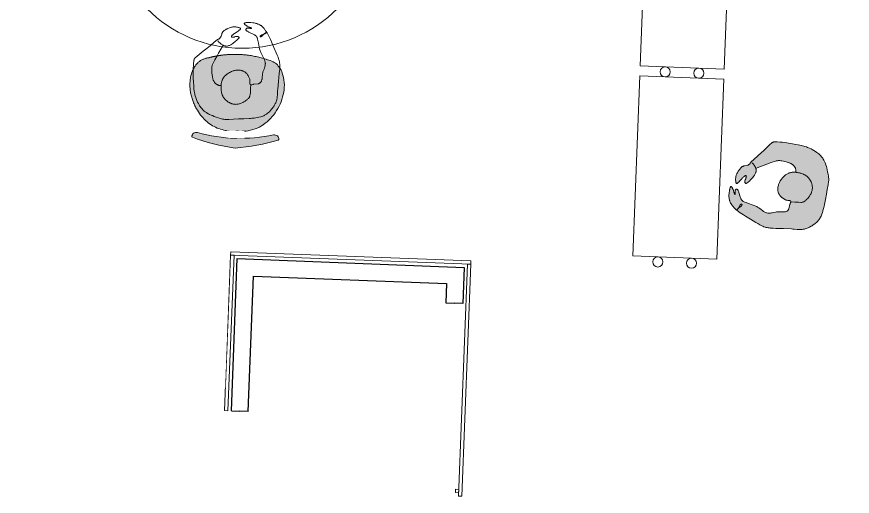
# Model space of a CAD drawing. Header units: millimetres. Extents: x 32078 to 83548, y -4690 to 56252.
# Drawn here: x 51828 to 56797, y 17796 to 20646 of the extents above; entities that cross this region are included whole.
import ezdxf

# ---------------------------------------------------------------- set-up
doc = ezdxf.new("R2010")
doc.units = ezdxf.units.MM
doc.header["$MEASUREMENT"] = 0
for name, color, linetype, lineweight in [('FIXT-JNRY-PART', 42, 'Continuous', 0), ('FURN-FILE', 211, 'Continuous', 0), ('FURN-STOR', 213, 'Continuous', 0), ('PRES-FILL', 7, 'Continuous', 0), ('PRES-PEOP', 42, 'Continuous', 0), ('PRTN-FULL', 6, 'Continuous', 30), ('WALL-LNIG', 1, 'Continuous', 0)]:
    doc.layers.add(name, color=color, linetype=linetype, lineweight=lineweight)

# ---------------------------------------------------------------- blocks, each defined once
blk = doc.blocks.new('*U265')
at = {"layer": 'PRES-FILL', "linetype": 'ByBlock', "lineweight": -2}
h = blk.add_hatch(color=0, dxfattribs=at)
edge = h.paths.add_edge_path(flags=16)
edge.add_spline(control_points=[(-87.1, -291.1), (-88.9, -288.5), (-89.4, -283.3), (-89.5, -277.4)], knot_values=[0, 0, 0, 0, 1, 1, 1, 1], degree=3, periodic=0)
edge.add_spline(control_points=[(-89.5, -277.4), (-94.1, -264.3), (-102.3, -248.1), (-95, -247.6), (-88, -247), (-89.7, -264.1), (-89.5, -277.4)], knot_values=[0, 0, 0, 0, 0.509531, 0.509531, 0.509531, 1, 1, 1, 1], degree=3, periodic=0)
edge.add_spline(control_points=[(-89.5, -277.4), (-87.5, -283), (-86.2, -288.1), (-87.1, -291.1)], knot_values=[0, 0, 0, 0, 1, 1, 1, 1], degree=3, periodic=0)
edge.add_spline(control_points=[(-87.1, -291.1), (-86, -292.7), (-84.3, -293.3), (-82, -292.6), (-63.6, -286.7), (-44.9, -280.7), (-26.4, -274.1), (-4, -266.1), (18.4, -258.1), (40.8, -249.8), (62.1, -241.9), (84, -234.3), (102, -220.3), (117.4, -208.3), (129.9, -193.2), (142.6, -178.6), (163, -155.2), (182.9, -131.3), (203.2, -107.9), (213.2, -96.5), (224.2, -86), (234.3, -74.7), (246.7, -60.8), (254.8, -44.4), (259.7, -25), (268.8, 10.8), (269.4, 46.9), (252.7, 77.9), (241.3, 99.1), (227.3, 117.8), (212, 135.7), (198.2, 151.6), (184.4, 167.6), (170.6, 183.5), (153.9, 202.7), (137.1, 221.9), (119.8, 240.6), (106.8, 254.7), (88.4, 262.4), (71.1, 271.5), (49.3, 282.9), (28.3, 292.7), (3.3, 297.3), (-21.5, 302), (-44.7, 298.6), (-68.4, 290.7), (-91.1, 283.2), (-111.9, 273.8), (-130.5, 259.8), (-157.5, 239.5), (-182.8, 217.5), (-207.6, 194.9), (-226.2, 177.9), (-244, 160), (-260.3, 140.7), (-265.4, 134.8), (-270.1, 127.5), (-269.8, 119.5), (-269, 91.5), (-265, 65.1), (-263.2, 38), (-261.2, 9.3), (-260.2, -19.6), (-257.9, -48.3), (-257.6, -51.7), (-255, -54.6), (-254.2, -58), (-253.4, -61.6), (-253.2, -65.2), (-253.5, -68.8), (-254.4, -82.4), (-267.6, -92.2), (-268.2, -106.7), (-269, -125.4), (-262.5, -142.7), (-255.6, -157.8), (-248.2, -173.7), (-230.6, -189), (-215.1, -195.9), (-194.6, -205.1), (-227.5, -119.8), (-210.4, -122.7), (-200.6, -124.4), (-194.9, -152.8), (-181.9, -153.3), (-179.8, -153.3), (-175.7, -153.3), (-175.6, -151), (-174.7, -121.2), (-175.9, -84.2), (-191.9, -63.8), (-196.2, -58.4), (-202.4, -54.5), (-209.7, -51.7)], knot_values=[0, 0, 0, 0, 0.004098, 0.004098, 0.004098, 0.036354, 0.036354, 0.036354, 0.07573, 0.07573, 0.07573, 0.113201, 0.113201, 0.113201, 0.145266, 0.145266, 0.145266, 0.196552, 0.196552, 0.196552, 0.221625, 0.221625, 0.221625, 0.252365, 0.252365, 0.252365, 0.309173, 0.309173, 0.309173, 0.348127, 0.348127, 0.348127, 0.382965, 0.382965, 0.382965, 0.425054, 0.425054, 0.425054, 0.456865, 0.456865, 0.456865, 0.496842, 0.496842, 0.496842, 0.536467, 0.536467, 0.536467, 0.574696, 0.574696, 0.574696, 0.630228, 0.630228, 0.630228, 0.671879, 0.671879, 0.671879, 0.684675, 0.684675, 0.684675, 0.729775, 0.729775, 0.729775, 0.777357, 0.777357, 0.777357, 0.783126, 0.783126, 0.783126, 0.789055, 0.789055, 0.789055, 0.811446, 0.811446, 0.811446, 0.840448, 0.840448, 0.840448, 0.871083, 0.871083, 0.871083, 0.911485, 0.911485, 0.911485, 0.934486, 0.934486, 0.934486, 0.938181, 0.938181, 0.938181, 0.987094, 0.987094, 0.987094, 1, 1, 1, 1], degree=3, periodic=0)
edge.add_line((-209.7, -51.7), (-194, 0))
edge.add_spline(control_points=[(-194, 0), (-187, 22.7), (-179.6, 45.3), (-171.5, 67.7), (-163, 91.4), (-139.6, 107.6), (-118.7, 121.9), (-107.4, 129.7), (-96.1, 136.5), (-80.5, 136.9), (-68.4, 137.2), (-58.5, 133.8), (-50.1, 127.2)], knot_values=[0, 0, 0, 0, 0.324205, 0.324205, 0.324205, 0.66843, 0.66843, 0.66843, 0.855113, 0.855113, 0.855113, 1, 1, 1, 1], degree=3, periodic=0)
edge.add_line((-50.1, 127.2), (-43.4, 121.9))
edge.add_spline(control_points=[(-43.4, 121.9), (-53, 112), (-61.7, 101.2), (-66.2, 86.4), (-72, 67.4), (-70.6, 51.9), (-65.8, 32.4), (-60.9, 12.4), (-52.4, -3.9), (-40.5, -16.6), (-29.8, -28), (-15.7, -35.9), (4.1, -37.8), (21.4, -39.5), (32.8, -32.6), (46, -27.7), (56.1, -23.9), (64, -4.3), (73.4, -9.4), (78.2, -11.9), (80, -18.4), (83, -23.2), (90.4, -35.2), (104.9, -43.5), (103.9, -59.9), (102.6, -82.9), (81.9, -92.8), (71.8, -109.6), (62.8, -124.7), (56.9, -143.1), (45.7, -155.8), (27.6, -176.6), (-8.7, -176.6), (-33.9, -189.3), (-57.3, -201), (-80, -218.6), (-102.9, -230.2), (-126.4, -242.2), (-170.3, -203.5), (-183.9, -215.1), (-185.4, -216.4), (-186.2, -221.3), (-185.7, -224), (-184, -232.5), (-161.6, -243.7), (-165.3, -244.4), (-170.3, -245.4), (-189.8, -234), (-202.1, -232.4), (-207, -231.8), (-219.2, -228.5), (-217.4, -233.8), (-214.3, -243.7), (-208.3, -250.8), (-201.7, -257.1), (-184.8, -273.2), (-168.6, -289.9), (-141.4, -295.4), (-121.8, -299.2), (-104.3, -296.7), (-90.1, -293.9), (-88.5, -293.6), (-87.5, -292.6), (-87.1, -291.1)], knot_values=[0, 0, 0, 0, 0.044568, 0.044568, 0.044568, 0.101682, 0.101682, 0.101682, 0.159954, 0.159954, 0.159954, 0.212108, 0.212108, 0.212108, 0.25772, 0.25772, 0.25772, 0.292514, 0.292514, 0.292514, 0.310285, 0.310285, 0.310285, 0.355053, 0.355053, 0.355053, 0.417583, 0.417583, 0.417583, 0.47369, 0.47369, 0.47369, 0.564976, 0.564976, 0.564976, 0.649839, 0.649839, 0.649839, 0.736981, 0.736981, 0.736981, 0.746599, 0.746599, 0.746599, 0.777051, 0.777051, 0.777051, 0.817948, 0.817948, 0.817948, 0.83422, 0.83422, 0.83422, 0.863911, 0.863911, 0.863911, 0.939425, 0.939425, 0.939425, 0.993629, 0.993629, 0.993629, 1, 1, 1, 1], degree=3, periodic=0)
at = {"layer": 'PRES-PEOP', "color": 0, "linetype": 'ByBlock', "lineweight": -2, "flags": 128}
for points in [[(-250.1, -46.7), (-246, -46.2), (-242, -45.9), (-238.3, -45.8), (-234.7, -45.8), (-228.1, -46.1), (-222.5, -46.8), (-217.6, -47.7), (-213.6, -48.7), (-210.1, -49.8), (-207.3, -51), (-204.9, -52.1), (-202.9, -53.2), (-199.6, -55.4), (-197.4, -57.2), (-195.8, -58.7), (-193.7, -61.1), (-191.9, -63.8), (-189.4, -68.5), (-187.1, -73.2), (-185.1, -77.8), (-183.4, -82.3), (-180.6, -90.9), (-178.5, -98.7), (-177, -105.6), (-176, -111.7), (-175.2, -117), (-174.4, -126.2), (-174.2, -132.8), (-174.2, -137.6), (-174.7, -144.6), (-175.6, -151), (-175.6, -151.2), (-175.7, -151.4), (-175.8, -151.5), (-175.9, -151.6), (-175.9, -151.8), (-176.2, -152), (-176.4, -152.2), (-176.7, -152.3), (-176.9, -152.4), (-177.2, -152.5), (-177.5, -152.6), (-178, -152.8), (-178.5, -152.9), (-178.9, -153), (-179.7, -153.1), (-180.3, -153.1), (-181.1, -153.2), (-181.5, -153.2), (-181.9, -153.3), (-183.2, -153.3), (-184.4, -153.1), (-185.5, -152.8), (-186.5, -152.4), (-187.5, -151.9), (-188.4, -151.3), (-190.1, -149.9), (-191.6, -148.4), (-192.9, -146.7), (-194.1, -145), (-196.2, -141.6), (-199.6, -135.3), (-200.9, -133), (-202, -131.1), (-202.9, -129.5), (-203.8, -128.2), (-204.5, -127.1), (-205.9, -125.5), (-207, -124.5), (-207.8, -123.8), (-209.1, -123.1), (-209.7, -122.9), (-210.4, -122.7), (-211.9, -122.7), (-213.1, -123.1), (-214.1, -124), (-214.8, -125.1), (-215.3, -126.5), (-215.6, -128.1), (-215.8, -129.9), (-215.9, -131.9), (-215.9, -133.9), (-215.6, -138.3), (-215.1, -142.8), (-214.5, -147.4), (-213.1, -156.3), (-211.7, -164.3), (-210.5, -171.1), (-209.7, -176.8), (-209.1, -181.4), (-208.9, -185), (-208.8, -187.9), (-208.9, -190.2), (-209.1, -191.9), (-209.4, -193.2), (-209.7, -194.2), (-210.1, -194.9), (-211, -195.9), (-211.8, -196.3), (-212.5, -196.4), (-213.7, -196.3), (-215.1, -195.9), (-217.9, -194.7), (-220.5, -193.3), (-223.1, -191.9), (-225.5, -190.4), (-230.1, -187.3), (-234, -184.3), (-237.4, -181.5), (-240.3, -178.8), (-242.7, -176.4), (-246.7, -172), (-249.3, -168.6), (-251.2, -165.9), (-253.6, -161.9), (-254.6, -159.8), (-255.6, -157.8), (-258, -151.9), (-260.1, -146.6), (-261.8, -141.9), (-263.3, -137.7), (-264.4, -134), (-265.3, -130.7), (-266.7, -124.8), (-267.5, -120.4), (-267.9, -117), (-268.2, -111.9), (-268.2, -106.7), (-267.9, -104), (-267.4, -101.6), (-266.8, -99.5), (-266.1, -97.5), (-265.3, -95.7), (-263.7, -92.3), (-257.2, -80.9), (-255.9, -77.9), (-255, -75.7), (-254.4, -74), (-253.8, -71.4), (-253.5, -68.8), (-253.4, -67.4), (-253.4, -66.2), (-253.4, -65.2), (-253.4, -63.4), (-253.5, -62.1), (-253.6, -61.1), (-253.9, -59.5), (-254.2, -58), (-254.4, -57.4), (-254.6, -56.8), (-254.8, -56.3), (-255.2, -55.3), (-256.9, -51.8), (-257.3, -51), (-257.5, -50.3), (-257.6, -49.8), (-257.8, -49), (-257.9, -48.3), (-259.4, -26.7), (-261.2, 5.6), (-263.2, 38), (-264, 48.1), (-267.6, 83.2), (-268.4, 92.1), (-269.3, 105.6), (-269.7, 112.5), (-269.8, 119.5), (-269.8, 121.1), (-269.7, 122.5), (-269.5, 123.8), (-269.2, 124.9), (-268.9, 126.1), (-268.3, 128.1), (-267.6, 129.8), (-266.8, 131.3), (-266.2, 132.6), (-264.9, 134.8), (-263.8, 136.3), (-262.1, 138.6), (-260.3, 140.7), (-254.2, 147.8), (-243, 160), (-234.5, 169), (-221.2, 182.1), (-207.6, 194.9), (-188.8, 211.8), (-174.6, 224.2), (-163.8, 233.3), (-147.3, 246.7), (-130.5, 259.8), (-123.4, 264.8), (-117, 268.9), (-111.4, 272.2), (-106.3, 275), (-97.2, 279.5), (-90.3, 282.5), (-79.5, 286.8), (-68.4, 290.7), (-59.5, 293.5), (-51.7, 295.5), (-45, 296.9), (-39, 297.9), (-33.8, 298.6), (-29.2, 299), (-21.2, 299.4), (-15.2, 299.4), (-10.6, 299.1), (-3.7, 298.4), (3.3, 297.3), (12.4, 295.3), (20.2, 293.2), (26.9, 291.2), (32.6, 289.1), (42.4, 285.3), (49.6, 282.1), (60.4, 277), (71.1, 271.5), (84.1, 264.8), (93.9, 259.7), (100.9, 255.6), (106.1, 252.3), (109.7, 249.7), (112.4, 247.6), (116.3, 244.2), (119.8, 240.6), (132.7, 226.5), (151.7, 205.1), (170.6, 183.5), (191.3, 159.6), (212, 135.7), (217.7, 128.9), (222.5, 123), (230.7, 112.3), (236.6, 104.1), (240.9, 97.8), (247, 88), (249.9, 83), (252.7, 77.9), (255.6, 71.9), (258, 66.3), (259.9, 60.9), (261.5, 55.8), (262.7, 51), (264.5, 41.8), (265.5, 33.6), (265.9, 26.4), (266, 20.1), (265.5, 8.9), (264.6, 0.4), (263.7, -5.9), (261.9, -15.5), (259.7, -25), (257.7, -32.1), (255.7, -38.1), (253.8, -43.2), (251.9, -47.5), (250.1, -51.2), (248.5, -54.4), (245.4, -59.8), (242.9, -63.7), (240.9, -66.5), (237.7, -70.7), (234.3, -74.7), (226.6, -83), (214.8, -95.4), (208.9, -101.6), (203.2, -107.9), (172.9, -143.2), (142.6, -178.6), (133.1, -189.6), (125.9, -197.7), (120.3, -203.7), (115.9, -208), (112.6, -211.2), (107.4, -215.9), (102, -220.3), (98.6, -222.9), (91.9, -227.3), (85.9, -230.8), (80.5, -233.7), (75.7, -236), (67.1, -239.8), (54, -244.9), (40.8, -249.8), (7.2, -262.1), (-26.4, -274.1), (-40.3, -278.9), (-61.2, -285.9), (-82, -292.6), (-83.3, -292.9), (-84.4, -292.8), (-85.3, -292.5), (-86.1, -292), (-86.7, -291.3), (-87.3, -290.5), (-87.7, -289.5), (-88.1, -288.4), (-88.3, -287.3), (-88.6, -286.1), (-88.8, -283.5), (-89, -280.8), (-89.1, -278.1), (-89, -272.8), (-88.9, -268), (-88.8, -263.9), (-88.9, -260.4), (-89, -257.6), (-89.2, -255.3), (-89.5, -253.5), (-89.8, -252.1), (-90.2, -251), (-90.5, -250.1), (-90.9, -249.4), (-91.7, -248.5), (-92.3, -248), (-92.9, -247.7), (-93.9, -247.5), (-95, -247.6), (-96.1, -247.9), (-96.9, -248.4), (-97.6, -249.1), (-98, -249.9), (-98.2, -250.9), (-98.3, -251.9), (-98.3, -253), (-98.2, -254.2), (-98, -255.4), (-97.4, -257.9), (-96.6, -260.4), (-88.3, -281.5), (-87.6, -283.8), (-87.1, -285.8), (-86.9, -287.3), (-86.7, -288.6), (-86.8, -289.6), (-86.8, -290.5), (-87.2, -291.7), (-87.7, -292.5), (-88.1, -293), (-89, -293.5), (-90.1, -293.9), (-95.8, -294.9), (-100.9, -295.6), (-105.5, -296.2), (-109.7, -296.5), (-113.4, -296.8), (-120.1, -296.9), (-125.2, -296.9), (-129.2, -296.7), (-135.2, -296.2), (-141.4, -295.4), (-146.3, -294.4), (-150.7, -293.3), (-154.6, -292), (-158.2, -290.7), (-161.5, -289.3), (-167.3, -286.3), (-172.2, -283.3), (-176.2, -280.5), (-179.7, -277.9), (-185.5, -273), (-189.6, -269.2), (-195.7, -263.2), (-201.7, -257.1), (-204.2, -254.5), (-206.3, -252.1), (-208.1, -249.9), (-209.7, -247.9), (-211, -246.2), (-212.1, -244.6), (-213.8, -241.9), (-215, -239.9), (-215.8, -238.3), (-216.3, -237.2), (-216.9, -235.5), (-217.4, -233.8), (-217.5, -233.5), (-217.5, -233.1), (-217.4, -232.8), (-217.3, -232.6), (-217.1, -232.4), (-217, -232.2), (-216.7, -232), (-216.5, -231.9), (-216.2, -231.7), (-215.6, -231.6), (-214.9, -231.4), (-214.2, -231.3), (-213.5, -231.3), (-212.9, -231.3), (-211.5, -231.3), (-210.3, -231.4), (-208, -231.6), (-206.4, -231.8), (-205.2, -232), (-204.3, -232.1), (-203.7, -232.2), (-202.9, -232.3), (-202.1, -232.4), (-199.7, -232.9), (-197.4, -233.4), (-195.2, -234), (-190.8, -235.4), (-187, -236.8), (-180.3, -239.4), (-177.9, -240.4), (-175.9, -241.2), (-174.3, -241.8), (-172.9, -242.3), (-170.6, -243.1), (-169, -243.6), (-167.9, -243.9), (-166.5, -244.3), (-165.3, -244.4), (-165, -244.4), (-164.8, -244.3), (-164.7, -244.1), (-164.7, -243.9), (-164.9, -243.7), (-165.1, -243.4), (-165.4, -243), (-165.8, -242.7), (-166.2, -242.3), (-167.1, -241.5), (-168.1, -240.6), (-169.2, -239.8), (-170.3, -238.9), (-172.5, -237.1), (-174.5, -235.5), (-178.1, -232.5), (-179.4, -231.3), (-180.5, -230.3), (-182.3, -228.6), (-183.4, -227.4), (-184.1, -226.5), (-184.6, -225.8), (-185.2, -224.9), (-185.7, -224), (-185.7, -223.8), (-185.8, -223.6), (-185.9, -223.1), (-186, -222.6), (-186, -222.1), (-186, -221.6), (-186, -221.1), (-185.9, -220.2), (-185.8, -219.4), (-185.7, -218.6), (-185.5, -218), (-185.4, -217.5), (-185.2, -217.1), (-185.1, -216.8), (-185, -216.5), (-184.7, -216), (-184.6, -215.7), (-184.4, -215.5), (-184.2, -215.3), (-183.9, -215.1), (-182.4, -214.3), (-180.8, -213.8), (-179.1, -213.5), (-177.4, -213.4), (-175.6, -213.5), (-171.9, -214.1), (-168.1, -215), (-164.4, -216.2), (-160.7, -217.6), (-153.5, -220.5), (-140.3, -226.1), (-135.2, -228), (-130.8, -229.5), (-127, -230.7), (-123.7, -231.5), (-120.9, -232), (-116, -232.6), (-112.5, -232.6), (-110, -232.4), (-106.3, -231.6), (-102.9, -230.2), (-94.3, -225.6), (-86.8, -221.2), (-73.6, -213), (-53.9, -200.5), (-43.9, -194.6), (-33.9, -189.3), (-29, -187), (-24.3, -185.2), (-15.1, -182.2), (1.7, -177.6), (14.2, -174), (18.7, -172.4), (26.4, -169.4), (31.8, -166.7), (35.6, -164.4), (38.4, -162.5), (42.2, -159.4), (45.7, -155.8), (47.8, -153.3), (49.7, -150.9), (52.8, -146.1), (55.4, -141.8), (57.5, -137.8), (61, -130.7), (66.2, -120), (68.9, -114.7), (71.8, -109.6), (73.8, -106.5), (75.9, -103.7), (80.1, -98.7), (88, -90.3), (91, -87.1), (93.4, -84.3), (95.4, -81.7), (97.1, -79.4), (98.4, -77.2), (100.5, -73.4), (101.8, -70.3), (102.6, -67.9), (103.5, -64), (103.8, -62), (103.9, -59.9), (104, -58.5), (104, -57), (103.7, -54.4), (103.2, -52.1), (102.5, -50), (101.7, -48.1), (100.9, -46.4), (100, -44.8), (83, -23.2), (81.9, -21.3), (80.1, -17.9), (79.4, -16.6), (78.7, -15.5), (78.2, -14.5), (77.7, -13.7), (76.7, -12.4), (76, -11.5), (75.4, -10.9), (74.9, -10.5), (74.1, -9.9), (73.4, -9.4), (72.6, -9), (71.8, -8.7), (71, -8.6), (70.3, -8.5), (69.6, -8.6), (68.9, -8.8), (68.2, -9), (66.9, -9.6), (65.7, -10.3), (64.5, -11.2), (63.4, -12.1), (62.4, -13.1), (60.4, -15), (57, -18.7), (54.3, -21.5), (52.3, -23.5), (50.8, -24.8), (49.6, -25.7), (48.7, -26.3), (47.4, -27.1), (46, -27.7), (36.2, -31.4), (32.5, -32.8), (29.2, -33.9), (26.3, -34.8), (23.7, -35.5), (19.1, -36.6), (15.5, -37.2), (12.8, -37.5), (8.5, -37.8), (6.3, -37.8), (4.1, -37.8), (0.6, -37.6), (-2.5, -37.2), (-5.4, -36.7), (-8.1, -36.1), (-10.6, -35.5), (-15, -34), (-18.8, -32.5), (-21.9, -31), (-24.6, -29.5), (-26.8, -28.1), (-30.6, -25.6), (-33.3, -23.5), (-37, -20.2), (-40.5, -16.6), (-44.7, -11.6), (-48.2, -6.9), (-51.1, -2.7), (-53.4, 1.2), (-55.4, 4.7), (-57, 7.8), (-59.6, 13.5), (-61.4, 18), (-62.6, 21.5), (-64.3, 26.8), (-65.8, 32.4), (-66.6, 36), (-68, 42.6), (-68.9, 48.2), (-69.4, 53.1), (-69.7, 57.2), (-69.8, 60.9), (-69.7, 64), (-69.4, 69.5), (-68.9, 73.7), (-68.4, 76.8), (-67.5, 81.6), (-66.2, 86.4), (-65.4, 89.1), (-64.5, 91.6), (-63.5, 93.9), (-61.5, 98.1), (-59.6, 101.6), (-57.8, 104.5), (-56, 107.1), (-52.9, 111.3), (-50.3, 114.4), (-46.4, 118.9), (-42.3, 123.1), (-37.1, 128.3), (-32.5, 132.6), (-28.4, 136.3), (-24.6, 139.5), (-21.2, 142.1), (-18.2, 144.3), (-12.6, 147.9), (-8.1, 150.4), (-4.6, 152.2), (0.8, 154.6), (3.7, 155.6), (6.7, 156.6), (10.5, 157.8), (14, 158.6), (17.2, 159.3), (20.3, 159.8), (25.9, 160.4), (30.8, 160.6), (35, 160.6), (38.6, 160.4), (45, 159.7), (49.6, 158.9), (56.6, 157.4), (63.4, 155.6), (67.5, 154.2), (71.3, 152.7), (74.9, 151), (78.1, 149.3), (81.1, 147.6), (86.5, 144), (91, 140.4), (94.8, 137), (97.9, 133.8), (100.5, 130.8), (102.6, 128.1), (106.1, 123.1), (108.4, 119.2), (110, 116.1), (112.1, 111.3), (113.9, 106.4), (116.9, 96.9), (119.3, 88.4), (121.1, 81), (122.4, 74.5), (123.2, 69), (123.5, 64.2), (123.6, 60.1), (123.4, 56.6), (123.1, 53.6), (122.7, 51), (121.5, 46.6), (120.4, 43.5), (119.3, 41.2), (117.4, 37.9), (115, 34.8), (105.5, 23.9), (91, 7.9), (76.2, -7.9)], [(-209.7, -51.7), (-201.8, -25.9), (-194, 0), (-188.7, 17), (-180.3, 42.5), (-171.5, 67.7), (-169.8, 72), (-167.9, 75.9), (-165.8, 79.5), (-163.7, 82.7), (-161.6, 85.6), (-157.2, 90.9), (-153, 95.3), (-149.2, 98.9), (-141.9, 105.1), (-136.3, 109.5), (-127.5, 115.8), (-118.7, 121.9), (-114.4, 124.8), (-110.6, 127.2), (-107.2, 129.2), (-104.2, 130.8), (-101.6, 132), (-99.2, 133), (-97.1, 133.8), (-93.2, 135.1), (-90.2, 135.8), (-87.9, 136.2), (-84.3, 136.7), (-80.5, 136.9), (-78.3, 136.9), (-76.2, 136.8), (-74.3, 136.7), (-72.6, 136.5), (-69.4, 136), (-66.7, 135.4), (-64.5, 134.8), (-62.5, 134.1), (-60.8, 133.5), (-58, 132.2), (-56, 131.1), (-54.5, 130.2), (-52.3, 128.8), (-50.1, 127.2), (-46.8, 124.6), (-43.4, 121.9)]]:
    blk.add_lwpolyline(points, dxfattribs=at)
blk = doc.blocks.new('*U460')
at = {"layer": 'FIXT-JNRY-PART', "color": 0, "linetype": 'ByBlock', "lineweight": -2, "flags": 128}
blk.add_lwpolyline([(-251, -20.3), (248.7, -39.6), (207.3, -1109.1), (-292.3, -1089.8), (-251, -20.3)], close=True, dxfattribs=at)
at = {"color": 0, "linetype": 'ByBlock', "lineweight": -2}
for points in [[(-113.6, -1126.7), (-113.6, -1124.8), (-113.7, -1122.9), (-113.9, -1121.1), (-114.2, -1119.2), (-114.7, -1117.4), (-115.3, -1115.6), (-116, -1113.8), (-116.7, -1112.1), (-117.6, -1110.5), (-118.6, -1108.9), (-119.7, -1107.3), (-120.9, -1105.9), (-122.2, -1104.5), (-123.6, -1103.2), (-125, -1102), (-126.5, -1100.9), (-128.1, -1099.8), (-129.8, -1098.9), (-131.5, -1098.1), (-133.2, -1097.4), (-135, -1096.8), (-136.8, -1096.3), (-138.7, -1095.9), (-140.5, -1095.7), (-142.4, -1095.6), (-144.3, -1095.6), (-146.2, -1095.7), (-148.1, -1095.9), (-149.9, -1096.2), (-151.7, -1096.7), (-153.5, -1097.2), (-155.3, -1097.9), (-157, -1098.7), (-158.7, -1099.6), (-160.3, -1100.6), (-161.8, -1101.7), (-163.2, -1102.9), (-164.6, -1104.2), (-165.9, -1105.5), (-167.1, -1107), (-168.3, -1108.5), (-169.3, -1110.1), (-170.2, -1111.7), (-171, -1113.4), (-171.7, -1115.2), (-172.3, -1117), (-172.8, -1118.8), (-173.2, -1120.6), (-173.4, -1122.5), (-173.6, -1124.4), (-173.6, -1126.3), (-173.5, -1128.1), (-173.2, -1130), (-172.9, -1131.9), (-172.4, -1133.7), (-171.9, -1135.5), (-171.2, -1137.3), (-170.4, -1139), (-169.5, -1140.6), (-168.5, -1142.2), (-167.4, -1143.8), (-166.2, -1145.2), (-164.9, -1146.6), (-163.6, -1147.9), (-162.1, -1149.1), (-160.6, -1150.2), (-159, -1151.3), (-157.4, -1152.2), (-155.7, -1153), (-153.9, -1153.7), (-152.2, -1154.3), (-150.3, -1154.8), (-148.5, -1155.1), (-146.6, -1155.4), (-144.7, -1155.5), (-142.8, -1155.5), (-141, -1155.4), (-139.1, -1155.2), (-137.2, -1154.9), (-135.4, -1154.4), (-133.6, -1153.8), (-131.9, -1153.2), (-130.1, -1152.4), (-128.5, -1151.5), (-126.9, -1150.5), (-125.4, -1149.4), (-123.9, -1148.2), (-122.5, -1146.9), (-121.2, -1145.5), (-120, -1144.1), (-118.9, -1142.6), (-117.9, -1141), (-116.9, -1139.4), (-116.1, -1137.7), (-115.4, -1135.9), (-114.8, -1134.1), (-114.3, -1132.3), (-114, -1130.4)], [(26.3, -1132.1), (26.3, -1134), (26.4, -1135.9), (26.6, -1137.7), (27, -1139.6), (27.4, -1141.4), (28, -1143.2), (28.7, -1145), (29.4, -1146.7), (30.3, -1148.4), (31.3, -1149.9), (32.4, -1151.5), (33.6, -1152.9), (34.9, -1154.3), (36.3, -1155.6), (37.7, -1156.8), (39.2, -1158), (40.8, -1159), (42.5, -1159.9), (44.2, -1160.7), (45.9, -1161.4), (47.7, -1162), (49.5, -1162.5), (51.4, -1162.9), (53.2, -1163.1), (55.1, -1163.2), (57, -1163.3), (58.9, -1163.2), (60.8, -1162.9), (62.6, -1162.6), (64.4, -1162.1), (66.2, -1161.6), (68, -1160.9), (69.7, -1160.1), (71.4, -1159.2), (73, -1158.2), (74.5, -1157.1), (76, -1155.9), (77.3, -1154.6), (78.6, -1153.3), (79.8, -1151.8), (81, -1150.3), (82, -1148.7), (82.9, -1147.1), (83.7, -1145.4), (84.4, -1143.6), (85, -1141.8), (85.5, -1140), (85.9, -1138.2), (86.1, -1136.3), (86.3, -1134.4), (86.3, -1132.5), (86.2, -1130.7), (85.9, -1128.8), (85.6, -1126.9), (85.1, -1125.1), (84.6, -1123.3), (83.9, -1121.6), (83.1, -1119.8), (82.2, -1118.2), (81.2, -1116.6), (80.1, -1115), (78.9, -1113.6), (77.6, -1112.2), (76.3, -1110.9), (74.8, -1109.7), (73.3, -1108.6), (71.7, -1107.6), (70.1, -1106.6), (68.4, -1105.8), (66.6, -1105.1), (64.9, -1104.5), (63, -1104), (61.2, -1103.7), (59.3, -1103.4), (57.4, -1103.3), (55.6, -1103.3), (53.7, -1103.4), (51.8, -1103.6), (49.9, -1103.9), (48.1, -1104.4), (46.3, -1105), (44.6, -1105.6), (42.9, -1106.4), (41.2, -1107.3), (39.6, -1108.3), (38.1, -1109.4), (36.6, -1110.6), (35.2, -1111.9), (33.9, -1113.3), (32.7, -1114.7), (31.6, -1116.2), (30.6, -1117.8), (29.6, -1119.5), (28.8, -1121.2), (28.1, -1122.9), (27.5, -1124.7), (27, -1126.5), (26.7, -1128.4)]]:
    blk.add_wipeout(points, dxfattribs=at).dxf.layer = 'FURN-STOR'
at = {"layer": 'FIXT-JNRY-PART', "color": 0, "linetype": 'ByBlock', "lineweight": -2, "flags": 128}
blk.add_lwpolyline([(-294.6, -1149.7), (205, -1169), (163.7, -2238.5), (-335.9, -2219.2), (-294.6, -1149.7)], close=True, dxfattribs=at)
at = {"layer": 'FURN-STOR', "color": 0, "linetype": 'ByBlock', "lineweight": -2}
for centre in [(-143.6, -1125.5), (56.3, -1133.3)]:
    blk.add_circle(centre, 30, dxfattribs=at)
at = {"color": 0, "linetype": 'ByBlock', "lineweight": -2}
for points in [[(-157.2, -2256.1), (-157.2, -2254.2), (-157.3, -2252.3), (-157.6, -2250.5), (-157.9, -2248.6), (-158.4, -2246.8), (-158.9, -2245), (-159.6, -2243.2), (-160.4, -2241.5), (-161.3, -2239.9), (-162.3, -2238.3), (-163.4, -2236.7), (-164.6, -2235.3), (-165.9, -2233.9), (-167.2, -2232.6), (-168.7, -2231.4), (-170.2, -2230.3), (-171.8, -2229.2), (-173.4, -2228.3), (-175.1, -2227.5), (-176.9, -2226.8), (-178.6, -2226.2), (-180.5, -2225.7), (-182.3, -2225.3), (-184.2, -2225.1), (-186.1, -2225), (-187.9, -2225), (-189.8, -2225.1), (-191.7, -2225.3), (-193.6, -2225.6), (-195.4, -2226.1), (-197.2, -2226.6), (-198.9, -2227.3), (-200.6, -2228.1), (-202.3, -2229), (-203.9, -2230), (-205.4, -2231.1), (-206.9, -2232.3), (-208.3, -2233.6), (-209.6, -2234.9), (-210.8, -2236.4), (-211.9, -2237.9), (-212.9, -2239.5), (-213.9, -2241.1), (-214.7, -2242.8), (-215.4, -2244.6), (-216, -2246.4), (-216.4, -2248.2), (-216.8, -2250), (-217.1, -2251.9), (-217.2, -2253.8), (-217.2, -2255.7), (-217.1, -2257.6), (-216.9, -2259.4), (-216.5, -2261.3), (-216.1, -2263.1), (-215.5, -2264.9), (-214.8, -2266.7), (-214, -2268.4), (-213.2, -2270), (-212.2, -2271.6), (-211.1, -2273.2), (-209.9, -2274.6), (-208.6, -2276), (-207.2, -2277.3), (-205.8, -2278.5), (-204.3, -2279.6), (-202.7, -2280.7), (-201, -2281.6), (-199.3, -2282.4), (-197.6, -2283.1), (-195.8, -2283.7), (-194, -2284.2), (-192.1, -2284.5), (-190.3, -2284.8), (-188.4, -2284.9), (-186.5, -2284.9), (-184.6, -2284.8), (-182.7, -2284.6), (-180.9, -2284.3), (-179.1, -2283.8), (-177.3, -2283.2), (-175.5, -2282.6), (-173.8, -2281.8), (-172.1, -2280.9), (-170.5, -2279.9), (-169, -2278.8), (-167.5, -2277.6), (-166.2, -2276.3), (-164.9, -2274.9), (-163.6, -2273.5), (-162.5, -2272), (-161.5, -2270.4), (-160.6, -2268.8), (-159.8, -2267.1), (-159.1, -2265.3), (-158.5, -2263.5), (-158, -2261.7), (-157.6, -2259.9)], [(-17.3, -2261.5), (-17.4, -2263.4), (-17.3, -2265.3), (-17, -2267.1), (-16.7, -2269), (-16.2, -2270.8), (-15.7, -2272.6), (-15, -2274.4), (-14.2, -2276.1), (-13.3, -2277.8), (-12.3, -2279.4), (-11.2, -2280.9), (-10, -2282.3), (-8.7, -2283.7), (-7.4, -2285), (-5.9, -2286.2), (-4.4, -2287.4), (-2.8, -2288.4), (-1.2, -2289.3), (0.5, -2290.1), (2.3, -2290.8), (4.1, -2291.4), (5.9, -2291.9), (7.7, -2292.3), (9.6, -2292.5), (11.5, -2292.6), (13.4, -2292.7), (15.2, -2292.6), (17.1, -2292.3), (19, -2292), (20.8, -2291.5), (22.6, -2291), (24.3, -2290.3), (26.1, -2289.5), (27.7, -2288.6), (29.3, -2287.6), (30.8, -2286.5), (32.3, -2285.3), (33.7, -2284), (35, -2282.7), (36.2, -2281.2), (37.3, -2279.7), (38.3, -2278.1), (39.3, -2276.5), (40.1, -2274.8), (40.8, -2273), (41.4, -2271.2), (41.9, -2269.4), (42.2, -2267.6), (42.5, -2265.7), (42.6, -2263.8), (42.6, -2261.9), (42.5, -2260.1), (42.3, -2258.2), (42, -2256.3), (41.5, -2254.5), (40.9, -2252.7), (40.2, -2251), (39.5, -2249.2), (38.6, -2247.6), (37.6, -2246), (36.5, -2244.5), (35.3, -2243), (34, -2241.6), (32.6, -2240.3), (31.2, -2239.1), (29.7, -2238), (28.1, -2237), (26.4, -2236), (24.7, -2235.2), (23, -2234.5), (21.2, -2233.9), (19.4, -2233.4), (17.5, -2233.1), (15.7, -2232.8), (13.8, -2232.7), (11.9, -2232.7), (10, -2232.8), (8.2, -2233), (6.3, -2233.3), (4.5, -2233.8), (2.7, -2234.4), (0.9, -2235.1), (-0.8, -2235.8), (-2.5, -2236.7), (-4.1, -2237.7), (-5.6, -2238.8), (-7, -2240), (-8.4, -2241.3), (-9.7, -2242.7), (-10.9, -2244.1), (-12.1, -2245.6), (-13.1, -2247.2), (-14, -2248.9), (-14.8, -2250.6), (-15.5, -2252.3), (-16.1, -2254.1), (-16.6, -2255.9), (-17, -2257.8)]]:
    blk.add_wipeout(points, dxfattribs=at).dxf.layer = 'FURN-STOR'
at = {"layer": 'FURN-STOR', "color": 0, "linetype": 'ByBlock', "lineweight": -2}
for centre in [(-187.2, -2254.9), (12.6, -2262.7)]:
    blk.add_circle(centre, 30, dxfattribs=at)
blk = doc.blocks.new('*U1320')
at = {"linetype": 'ByBlock', "lineweight": -2, "extrusion": (0, 0, -1)}
blk.add_hatch(color=7, dxfattribs=at).paths.add_polyline_path([(240, 333.8, 0.058838), (-17.8, 378.3, 0.058838), (-270.6, 310.9), (-274, 307.6, 0.485231), (-240.2, 283.4, -0.059133), (-15.2, 320.4, -0.059133), (212.3, 303.7, 0.485231), (243.7, 330.9)])
h = blk.add_hatch(color=7, dxfattribs=at)
edge = h.paths.add_edge_path()
edge.add_spline(control_points=[(177.4, -145.2), (207.7, -138.4), (239.5, -120.2), (285.5, -39.3), (282.8, 112.4), (154.2, 268.8), (37, 282.3), (-13.3, 278.2)], knot_values=[0, 0, 0, 0, 0.127805, 0.173291, 0.430539, 0.788352, 1, 1, 1, 1], degree=3, periodic=0)
edge.add_spline(control_points=[(-13.3, 278.2), (-63.7, 277.8), (-179.2, 253.8), (-293.3, 86.5), (-282.4, -64.8), (-229.3, -141.2), (-196, -156.5), (-165.2, -160.6)], knot_values=[0, 0, 0, 0, 0.211648, 0.569461, 0.826709, 0.872195, 1, 1, 1, 1], degree=3, periodic=0)
edge.add_line((-165.2, -160.6), (-165.2, -160.8))
edge.add_arc((-20, 427.7), 606.2, 256.1357, 272.5726)
edge.add_arc((-20, 427.7), 606.2, 272.5725, 289.0094)
edge.add_line((177.4, -145.4), (177.4, -145.2))
at = {"color": 0, "linetype": 'ByBlock', "lineweight": -2, "extrusion": (0, 0, -1), "flags": 128}
blk.add_lwpolyline([(240, 333.8, 0.058838), (-17.8, 378.3), (-17.8, 378.3, 0.058838), (-270.6, 310.9), (-274, 307.6, 0.485231), (-240.2, 283.4), (-240.2, 283.4, -0.059133), (-15.2, 320.4, -0.059133), (212.3, 303.7), (212.3, 303.7, 0.485231), (243.7, 330.9), (240, 333.8)], format="xyb", close=True, dxfattribs=at)
at = {"color": 0, "linetype": 'ByBlock', "lineweight": -2}
blk.add_rational_spline([(-177.4, -145.2), (-207.7, -138.4), (-239.5, -120.2), (-285.5, -39.3), (-282.8, 112.4), (-154.2, 268.8), (-37, 282.3), (13.3, 278.2), (63.7, 277.8), (179.2, 253.8), (293.3, 86.5), (282.4, -64.8), (229.3, -141.2), (196, -156.5), (165.2, -160.6), (165.2, -160.6), (165.2, -160.7), (165.2, -160.8), (108.8, -174.7), (50.9, -180.5), (-7.2, -177.9), (-65.3, -175.2), (-122.4, -164.4), (-177.4, -145.4), (-177.4, -145.3), (-177.4, -145.3), (-177.4, -145.2)], [1, 1, 1, 1, 1, 1, 1, 1, 1, 1, 1, 1, 1, 1, 1, 1, 1, 1, 0.993153505411, 0.993153505411, 1, 0.993153505411, 0.993153505411, 1, 1, 1, 1], degree=3, knots=[0, 0, 0, 0, 0.021301, 0.028882, 0.071757, 0.131392, 0.166667, 0.166667, 0.166667, 0.201941, 0.261577, 0.304452, 0.312032, 0.333333, 0.333333, 0.333333, 0.5, 0.5, 0.5, 0.666667, 0.666667, 0.666667, 0.833333, 0.833333, 0.833333, 1, 1, 1, 1], dxfattribs=at)
blk.add_wipeout([(-37.7, 321.4), (67.7, 317.3), (66, 274.1), (-39.4, 278.1)], dxfattribs=at)
blk = doc.blocks.new('*U1321')
at = {"color": 0, "linetype": 'ByBlock', "lineweight": -2, "extrusion": (0, 0, -1), "flags": 128}
for points in [[(67.6, 119.9), (61.8, 113.1), (57.1, 107.1), (53.3, 101.8), (50.4, 97.1), (48.1, 93), (46.3, 89.5), (45, 86.4), (43.9, 83.6), (43.1, 81.3), (42.1, 77.2), (41.5, 74.1), (41.3, 71.9), (41.2, 68.5), (41.4, 65.2), (42.2, 60.5), (43.5, 56.1), (45.1, 52), (46.9, 48.2), (48.8, 44.6), (50.9, 41.3), (55.2, 35.2), (59.4, 29.9), (63.4, 25.3), (71, 17.4), (83, 5.8), (95.3, -5.4), (95.4, -5.5), (95.6, -5.6), (95.8, -5.7), (96, -5.8), (96.1, -5.8), (96.3, -5.8), (96.4, -5.8), (96.8, -5.8), (97.1, -5.7), (97.4, -5.6), (97.6, -5.5), (97.9, -5.3), (98.1, -5.2), (98.6, -4.8), (99, -4.5), (99.3, -4.2), (99.8, -3.7), (100.2, -3.3), (100.5, -3), (100.7, -2.7), (100.9, -2.4), (101.2, -2.1), (101.8, -1.2), (102.3, -0.2), (102.7, 0.9), (103, 1.9), (103.1, 3), (103.2, 5.2), (103.1, 7.4), (102.8, 9.5), (102.4, 11.5), (101.4, 15.5), (99.3, 22.5), (98.5, 25.1), (97.9, 27.3), (97.4, 29.1), (97, 30.7), (96.8, 32), (96.5, 34.2), (96.5, 35.7), (96.6, 36.7), (97, 38.2), (97.5, 39.4), (98.5, 40.5), (99.6, 41.1), (100.8, 41.2), (102.1, 40.9), (103.5, 40.2), (104.9, 39.3), (106.3, 38.2), (107.8, 36.9), (109.3, 35.5), (110.9, 33.9), (113.9, 30.5), (116.9, 26.9), (119.8, 23.3), (130.9, 9.1), (135, 4.1), (138.4, 0), (141.3, -3.1), (143.7, -5.5), (145.6, -7.2), (147.3, -8.3), (148.6, -9.1), (149.7, -9.6), (150.6, -9.8), (152, -9.8), (152.9, -9.4), (153.6, -8.9), (154.4, -7.7), (155, -6.1), (155.9, -2.9), (156.7, 0.2), (157.3, 3.3), (158.1, 9.1), (158.6, 14.3), (158.8, 18.9), (158.8, 22.9), (158.6, 26.5), (158.1, 32.6), (157.4, 37.1), (156.7, 40.3), (155.4, 45.1), (153.8, 49.5), (151.3, 55.3), (149, 60.4), (146.7, 64.8), (144.5, 68.6), (142.5, 72), (140.6, 74.8), (137.1, 79.7), (134.2, 83.3), (131.9, 85.9), (128.3, 89.6), (124.3, 93.1), (122.1, 94.7), (120, 96), (118, 97), (116, 97.8), (114.1, 98.5), (110.5, 99.5), (97.8, 102.3), (94.7, 103.2), (92.5, 104), (90.9, 104.8), (88.5, 106), (86.3, 107.6), (85.3, 108.4), (84.4, 109.2), (83.6, 109.9), (82.3, 111.1), (81.4, 112.1), (80.7, 112.9), (79.7, 114), (78.8, 115.3), (78.4, 115.8), (78.1, 116.4), (77.6, 117.4), (76.1, 121.2), (75.7, 122.1), (75.3, 122.8), (75.1, 123.3), (74.6, 124), (74.3, 124.3), (74, 124.6), (59.1, 140.2), (36.2, 163.2), (13.5, 186.2), (-0.4, 201.1), (-21, 223.6), (-31.6, 234.8), (-42.6, 245.8), (-43.7, 246.8), (-44.8, 247.6), (-45.9, 248.3), (-46.9, 248.9), (-47.9, 249.5), (-49.9, 250.3), (-51.7, 251), (-53.2, 251.4), (-54.7, 251.8), (-57.2, 252.3), (-59.1, 252.5), (-61.9, 252.8), (-64.7, 252.9), (-74.2, 253.1), (-90.8, 253), (-103.2, 252.7), (-121.7, 251.6), (-140.3, 250), (-165.3, 247.4), (-184, 245.1), (-212.1, 241.1), (-226.1, 238.7), (-240.1, 236.2), (-248.6, 234.3), (-255.9, 232.3), (-262.1, 230.3), (-267.6, 228.4), (-277, 224.6), (-284, 221.5), (-294.3, 216.4), (-304.7, 210.7), (-312.6, 206), (-319.3, 201.6), (-324.9, 197.6), (-329.6, 193.9), (-333.6, 190.4), (-337, 187.3), (-342.6, 181.6), (-346.6, 177.1), (-349.5, 173.5), (-353.7, 167.9), (-357.5, 162), (-362.2, 153.8), (-365.9, 146.6), (-368.8, 140.3), (-371.1, 134.7), (-374.8, 124.9), (-377.3, 117.4), (-380.6, 106), (-383.7, 94.3), (-387.5, 80.1), (-390.3, 69.5), (-392, 61.5), (-392.9, 55.5), (-393.4, 51), (-393.6, 47.6), (-393.7, 42.5), (-393.4, 37.4), (-391.6, 18.4), (-388.4, -10.1), (-385, -38.5), (-381.1, -69.9), (-377.2, -101.3), (-376, -110), (-374.8, -117.7), (-372.3, -130.9), (-370.1, -140.8), (-368.3, -148.2), (-365.1, -159.2), (-361.5, -170.2), (-359.1, -176.3), (-356.6, -181.8), (-353.9, -186.8), (-351.2, -191.4), (-348.5, -195.5), (-342.9, -202.9), (-337.5, -209.1), (-332.4, -214.3), (-327.8, -218.6), (-319.1, -225.7), (-312.2, -230.8), (-306.8, -234.4), (-298.5, -239.5), (-289.8, -244.3), (-283.1, -247.6), (-277.3, -250.2), (-272.2, -252.1), (-267.8, -253.7), (-263.9, -254.8), (-260.4, -255.7), (-254.4, -257), (-249.8, -257.8), (-246.4, -258.2), (-241.2, -258.6), (-235.9, -258.8), (-224.5, -258.6), (-207.4, -258.1), (-198.9, -257.9), (-190.4, -257.9), (-143.9, -259), (-97.3, -260.2), (-82.7, -260.5), (-71.8, -260.5), (-63.6, -260.4), (-57.4, -260.1), (-52.8, -259.7), (-46, -259), (-39.2, -258), (-35, -257.1), (-27.3, -255.2), (-20.7, -253), (-15, -250.9), (-10, -248.9), (-1.4, -245), (11.3, -238.7), (23.8, -232.2), (55.4, -215.5), (86.8, -198.5), (99.7, -191.5), (118.8, -180.6), (137.8, -169.7), (138.8, -168.9), (139.6, -168), (140, -167.2), (140.2, -166.2), (140.2, -165.3), (140, -164.3), (139.6, -163.3), (139.1, -162.4), (138.5, -161.4), (137.8, -160.4), (136.3, -158.4), (134.5, -156.5), (132.7, -154.6), (128.9, -151.1), (122, -144.9), (119.6, -142.6), (117.7, -140.7), (116.1, -139), (114.9, -137.6), (114.1, -136.5), (113.4, -135.5), (112.9, -134.7), (112.4, -133.3), (112.2, -132.3), (112.2, -131.7), (112.4, -130.7), (113, -129.9), (113.7, -129.3), (114.4, -129), (115.2, -129), (115.9, -129.3), (116.6, -129.7), (117.3, -130.3), (118.1, -131.1), (118.8, -132), (119.5, -132.9), (120.9, -135), (122.3, -137.3), (123.6, -139.7), (126.1, -144.4), (130.6, -152.9), (132.4, -155.9), (133.9, -158.3), (135.2, -160.2), (136.4, -161.7), (137.4, -162.8), (138.3, -163.6), (139, -164.2), (139.7, -164.7), (140.8, -165.2), (141.7, -165.3), (142.3, -165.3), (143.2, -165), (144.2, -164.5), (148.6, -161.2), (152.6, -158), (156.2, -155.1), (159.4, -152.3), (162.1, -149.7), (164.5, -147.4), (168.7, -143), (171.6, -139.4), (173.7, -136.6), (176.8, -132.2), (178.2, -129.8), (179.6, -127.4), (181.8, -122.9), (183.7, -118.7), (185.2, -114.8), (186.4, -111.1), (188.3, -104.3), (189.6, -98.3), (190.4, -93.1), (190.9, -88.6), (191.4, -80.6), (191.7, -68.8), (191.5, -57), (191.4, -53.5), (191.2, -50.4), (191, -47.7), (190.6, -45.4), (190.2, -43.3), (189.8, -41.5), (189.4, -39.9), (188.6, -37.3), (187.8, -35.3), (187.2, -33.9), (186.1, -31.8), (184.8, -29.7), (184.5, -29.4), (184.2, -29.1), (183.9, -28.9), (183.6, -28.8), (183.3, -28.7), (183, -28.7), (182.7, -28.8), (182.5, -28.8), (182.2, -29), (181.6, -29.3), (181.1, -29.7), (180.6, -30.1), (180.1, -30.6), (179.6, -31.1), (178.8, -32.2), (178, -33.2), (176.8, -35.1), (175.8, -36.5), (175.2, -37.6), (174.7, -38.3), (174.4, -38.8), (173.9, -39.5), (173.5, -40.2), (172.2, -42.2), (171, -44.4), (169.9, -46.5), (169, -48.7), (167.3, -52.9), (165.9, -56.7), (164.8, -60), (163.8, -62.8), (163, -65.1), (162.3, -67), (161.7, -68.6), (161.2, -69.9), (160.7, -71), (160, -72.6), (159.4, -73.6), (159, -74.3), (158.4, -75), (157.7, -75.5), (157.5, -75.6), (157.3, -75.6), (157.1, -75.4), (157, -75.1), (157, -74.8), (156.9, -74.4), (156.9, -73.9), (156.9, -73.4), (157, -72.2), (157.2, -70.8), (157.3, -69.5), (157.5, -68.1), (157.7, -66.7), (158, -64), (158.3, -61.6), (158.4, -59.4), (158.5, -57.5), (158.5, -55.9), (158.5, -54.5), (158.4, -53.3), (158.1, -51.3), (157.8, -50), (157.5, -49.1), (157.3, -48.4), (156.8, -47.5), (156.2, -46.8), (155.9, -46.3), (155.5, -45.9), (155.1, -45.6), (154.7, -45.2), (153.9, -44.6), (153.2, -44.1), (152.5, -43.6), (152, -43.3), (151.5, -43), (151, -42.8), (150.7, -42.6), (150.4, -42.5), (149.8, -42.3), (149.4, -42.2), (149.2, -42.1), (148.8, -42.1), (148.4, -42.1), (146.8, -42.3), (145.3, -42.9), (143.9, -43.8), (142.7, -44.8), (141.5, -46.1), (140.4, -47.4), (138.5, -50.6), (136.7, -54), (135.2, -57.6), (133.8, -61.2), (131.3, -68.5), (126.6, -82.1), (124.7, -87.1), (123, -91.4), (121.3, -95), (119.8, -97.9), (118.3, -100.4), (115.6, -104.3), (113.3, -106.9), (111.5, -108.6), (108.6, -110.8), (105.4, -112.4), (96.3, -115.6), (88, -118.3), (73.1, -122.6), (50.6, -128.9), (39.5, -132.4), (28.8, -136.2), (23.9, -138.4), (19.3, -140.6), (10.8, -145.5), (-3.9, -154.9), (-15, -161.8), (-19.2, -164.1), (-22.9, -166.1), (-29.4, -169), (-34.3, -170.7), (-38, -171.7), (-43.6, -172.7), (-46.5, -172.9), (-49.4, -173), (-52.5, -172.8), (-55.5, -172.6), (-61.2, -171.7), (-66.1, -170.7), (-70.5, -169.6), (-78.2, -167.5), (-89.7, -164.1), (-95.4, -162.6), (-101.1, -161.4), (-104.8, -160.8), (-108.2, -160.5), (-114.7, -160.4), (-126.2, -160.7), (-130.5, -160.7), (-134.3, -160.7), (-137.5, -160.4), (-140.4, -160.1), (-142.8, -159.7), (-147.1, -158.6), (-150.3, -157.5), (-152.7, -156.4), (-156.1, -154.5), (-157.9, -153.3), (-159.6, -152), (-160.7, -151), (-161.8, -150), (-163.5, -148), (-165, -146.1), (-166.1, -144.1), (-167, -142.3), (-167.7, -140.5), (-168.2, -138.8), (-172.8, -111.8), (-173.1, -110.8), (-176, -103.1), (-176.3, -102.2), (-176.5, -101.3), (-176.7, -100.6), (-176.9, -99.3), (-177, -98.3), (-177, -97.6), (-176.9, -96.5), (-176.7, -95.4), (-176.3, -94.5), (-176, -93.7), (-175.5, -93), (-175, -92.4), (-174.4, -91.8), (-173.8, -91.4), (-173.2, -91), (-171.9, -90.4), (-170.5, -90), (-169, -89.7), (-167.6, -89.5), (-166.3, -89.4), (-163.5, -89.3), (-158.5, -89.3), (-154.7, -89.3), (-152, -89.2), (-150, -89), (-148.6, -88.7), (-147.6, -88.5), (-146.1, -88), (-144.7, -87.4), (-140, -85), (-131.8, -81), (-128.8, -79.5), (-126.2, -78), (-123.9, -76.6), (-122, -75.3), (-118.6, -72.8), (-116.1, -70.7), (-114.3, -69), (-111.7, -66.2), (-110.4, -64.6), (-109.2, -63), (-107, -60.1), (-105.2, -57.3), (-103.7, -54.7), (-102.4, -52.2), (-101.2, -49.9), (-99.4, -45.6), (-98.1, -41.9), (-97.1, -38.6), (-96.4, -35.7), (-95.9, -33.2), (-95.3, -28.8), (-95, -25.5), (-94.9, -20.6), (-95.1, -15.7), (-95.4, -12.5), (-96.3, -6.3), (-97.4, -1), (-98.7, 3.7), (-100, 7.8), (-101.3, 11.4), (-102.6, 14.5), (-105, 19.9), (-107.1, 23.9), (-110.6, 29.9), (-114.5, 35.9), (-118.7, 41.7), (-122.4, 46.6), (-125.7, 50.5), (-128.7, 53.8), (-131.4, 56.6), (-133.8, 58.9), (-138.3, 62.6), (-142, 65.3), (-144.8, 67.2), (-149.4, 69.9), (-154.3, 72.3), (-157.1, 73.6), (-159.6, 74.6), (-162, 75.4), (-166.5, 76.7), (-170.4, 77.6), (-173.8, 78.2), (-176.8, 78.6), (-182, 79.1), (-185.9, 79.2), (-191.8, 79.3), (-197.6, 79.2), (-204.9, 78.8), (-211.3, 78.3), (-216.9, 77.7), (-221.7, 77), (-226, 76.2), (-229.7, 75.3), (-236.2, 73.5), (-241, 71.9), (-244.6, 70.5), (-250, 68.1), (-255.3, 65.2), (-258.6, 63.3), (-261.5, 61.3), (-264.1, 59.4), (-266.4, 57.5), (-270.6, 53.9), (-274, 50.5), (-276.7, 47.4), (-279, 44.6), (-282.8, 39.4), (-285.4, 35.4), (-289.1, 29), (-292.5, 22.4), (-294.3, 18.2), (-295.8, 14.1), (-297, 10.3), (-297.9, 6.6), (-298.6, 3.1), (-299.1, -0.2), (-299.7, -6.4), (-299.7, -11.9), (-299.5, -16.7), (-299, -20.9), (-298.4, -24.5), (-297, -30.7), (-295.6, -35.2), (-294.4, -38.5), (-292.3, -43.4), (-289.8, -48.1), (-285, -56.2), (-280.4, -63.4), (-276.2, -69.6), (-272.2, -74.9), (-268.6, -79.2), (-265.2, -82.8), (-262.2, -85.7), (-259.4, -88), (-256.9, -89.8), (-254.7, -91.3), (-250.6, -93.5), (-247.5, -94.8), (-245, -95.6), (-241.3, -96.4), (-237.3, -96.8), (-222.9, -97.1), (-212.1, -97.1), (-195.8, -96.9), (-179.6, -96.6)], [(44.3, 86.5), (19.9, 97.9), (-4.6, 109.4), (-20.8, 116.8), (-45.2, 127.7), (-69.9, 138.1), (-74.3, 139.7), (-78.6, 140.8), (-82.6, 141.7), (-86.5, 142.3), (-90.1, 142.6), (-97, 142.9), (-103.1, 142.7), (-108.5, 142.2), (-117.9, 141), (-124.9, 139.7), (-135.4, 137.5), (-145.5, 135.1), (-150.5, 133.9), (-154.8, 132.7), (-158.4, 131.5), (-161.6, 130.4), (-164.4, 129.3), (-166.7, 128.2), (-168.8, 127.1), (-172.3, 125), (-174.9, 123.3), (-176.8, 121.8), (-179.6, 119.5), (-182.3, 116.8), (-183.8, 115.1), (-185.1, 113.5), (-186.3, 112), (-187.3, 110.6), (-189.1, 107.9), (-190.4, 105.5), (-191.5, 103.4), (-192.3, 101.5), (-192.9, 99.9), (-193.9, 96.9), (-194.4, 94.7), (-194.8, 93), (-195.2, 90.4), (-195.4, 87.7), (-195.7, 83.5), (-196, 79.2)]]:
    blk.add_lwpolyline(points, dxfattribs=at)

msp = doc.modelspace()

# ---------------------------------------------------------------- linework, layer by layer
at = {"layer": 'FURN-STOR'}
msp.add_circle((53168.5, 21258.9), 800, dxfattribs=at)
at = {"layer": 'PRTN-FULL'}
for p, q in [((53104.3, 18304.1), (53139.3, 19208.5)), ((53139.3, 19208.5), (54488.2, 19156.2)), ((54488.2, 19156.2), (54479.9, 18942.4)), ((53204.3, 18300.3), (53235.4, 19104.7)), ((53235.4, 19104.7), (54384.4, 19060.2)), ((54384.4, 19060.2), (54380, 18946.3)), ((54380, 18946.3), (54430, 18944.4)), ((54479.9, 18942.4), (54430, 18944.4)), ((53104.3, 18304.1), (53154.3, 18302.2)), ((53204.3, 18300.3), (53154.3, 18302.2))]:
    msp.add_line(p, q, dxfattribs=at)
at = {"layer": 'WALL-LNIG', "flags": 128}
for points in [[(54454.7, 17797.2), (54507.9, 19175.6), (54527.9, 19174.8), (54474.7, 17796.4), (54454.7, 17797.2)], [(54436.5, 17818), (54437.2, 17838), (54456.2, 17837.3), (54455.4, 17817.2), (54436.5, 17818)]]:
    msp.add_lwpolyline(points, close=True, dxfattribs=at)

# ---------------------------------------------------------------- block references
at = {"layer": 'PRES-FILL', "xscale": 1.000009635247656, "yscale": 1.000009635247656, "zscale": 1.000009635247656, "rotation": 308.3880561835895}
msp.add_blockref('*U265', (56392.7, 19611.4), dxfattribs=at)

# ---------------------------------------------------------------- next in the draw order: block references
at = {"layer": 'FIXT-JNRY-PART'}
msp.add_blockref('*U460', (55827.6, 21443.8), dxfattribs=at)
at = {"layer": 'FURN-FILE', "linetype": 'Continuous', "lineweight": 0, "extrusion": (0, 0, -1), "rotation": 184.4260684053539}
msp.add_blockref('*U1320', (-53137.9, 20244.5), dxfattribs=at)

# ---------------------------------------------------------------- next in the draw order: wipeouts: each hides what was drawn before it
msp.add_wipeout([(53099.9, 19225), (53094.9, 19225.2), (53064.6, 18440.8), (53069.6, 18440.6)]).dxf.layer = 'FIXT-JNRY-PART'

# ---------------------------------------------------------------- next in the draw order: block references
at = {"layer": 'FURN-FILE', "linetype": 'Continuous', "lineweight": 0, "extrusion": (0, 0, -1), "rotation": 274.4260684053539}
msp.add_blockref('*U1321', (-53137.6, 20425.5), dxfattribs=at)

# ---------------------------------------------------------------- next in the draw order: wipeouts: each hides what was drawn before it
msp.add_wipeout([(53094.9, 19225.2), (51860.7, 19272.9), (51830.4, 18488.5), (53064.6, 18440.8)]).dxf.layer = 'FIXT-JNRY-PART'

# ---------------------------------------------------------------- next in the draw order: wipeouts: each hides what was drawn before it
msp.add_wipeout([(53095.9, 19250.2), (52445.7, 19275.3), (52444.8, 19250.3), (53094.9, 19225.2)]).dxf.layer = 'FIXT-JNRY-PART'

# ---------------------------------------------------------------- next in the draw order: linework, layer by layer
at = {"layer": 'WALL-LNIG', "flags": 128}
for points in [[(53064.4, 18305.7), (53100.1, 19230), (53120.1, 19229.2), (53084.4, 18304.9), (53064.4, 18305.7)], [(53100.9, 19250), (54528.7, 19194.8), (54527.9, 19174.8), (53100.1, 19230), (53100.9, 19250)]]:
    msp.add_lwpolyline(points, close=True, dxfattribs=at)

# ---------------------------------------------------------------- next in the draw order: wipeouts: each hides what was drawn before it
msp.add_wipeout([(52445.7, 19275.3), (51861.7, 19297.9), (51860.7, 19272.9), (52444.8, 19250.3)]).dxf.layer = 'FIXT-JNRY-PART'

# ---------------------------------------------------------------- next in the draw order: wipeouts: each hides what was drawn before it
msp.add_wipeout([(51830.4, 18488.5), (48364.1, 18622.4), (48394.4, 19406.8), (48399.4, 19406.7), (48400.4, 19431.6), (51856.7, 19298.1), (51855.7, 19273.1), (51860.7, 19272.9)]).dxf.layer = 'FIXT-JNRY-PART'

# ---------------------------------------------------------------- next in the draw order: wipeouts: each hides what was drawn before it
msp.add_wipeout([(51825.6, 18493.6), (51856.7, 19298.1), (51831.7, 19299), (51801.6, 18519.6)]).dxf.layer = 'FIXT-JNRY-PART'

doc.saveas('drawing.dxf')
